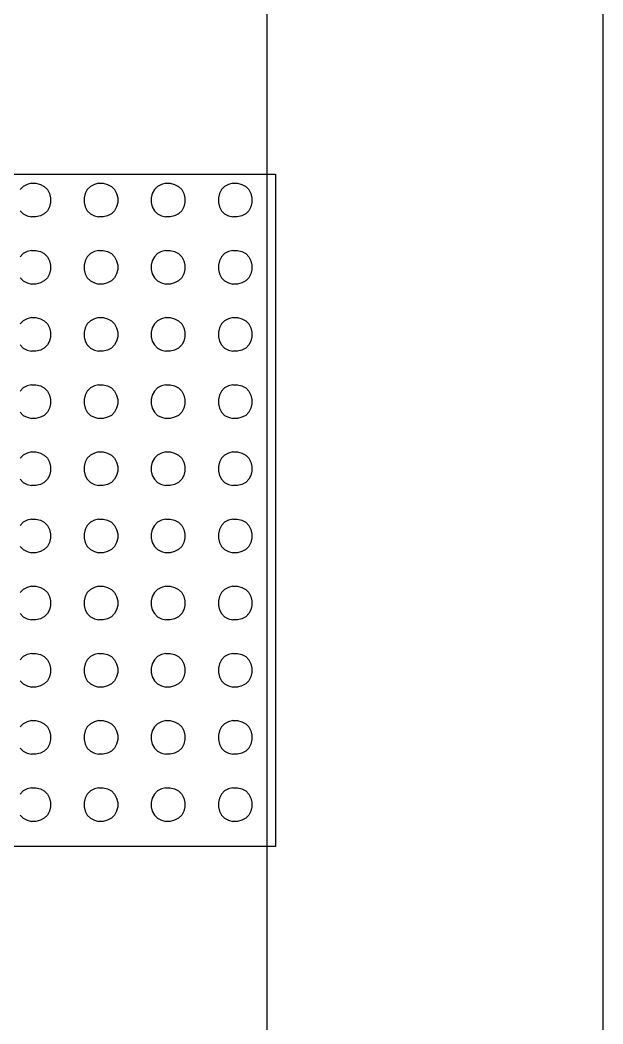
# Model space of a CAD drawing. Header units: inches. Extents: x -1316 to 22433, y -200 to 8737.
# Drawn here: x 252.145 to 254.747, y 852.341 to 856.821 of the extents above; entities that cross this region are included whole.
import ezdxf

# ---------------------------------------------------------------- set-up
doc = ezdxf.new("R2010")
doc.units = ezdxf.units.IN
doc.header["$LTSCALE"] = 10
doc.header["$MEASUREMENT"] = 0
doc.layers.get('0').update_dxf_attribs({"linetype": 'CONTINUOUS'})
for name, color, linetype in [('HATCH', 5, 'CONTINUOUS'), ('S-HDWR', 104, 'CONTINUOUS'), ('S-ROOF', 2, 'CONTINUOUS'), ('S-WALL', 6, 'CONTINUOUS'), ('WALL', 7, 'CONTINUOUS')]:
    doc.layers.add(name, color=color, linetype=linetype)

# ---------------------------------------------------------------- blocks, each defined once
blk = doc.blocks.new('*X345')
at = {"color": 0}
for p, q in [((315.6752, 25.4092), (315.6893, 25.4233)), ((315.6893, 25.4233), (315.7071, 25.4322)), ((315.7071, 25.4322), (315.7264, 25.437)), ((315.7463, 25.437), (315.7264, 25.437)), ((315.7657, 25.4322), (315.7463, 25.437)), ((315.7835, 25.4233), (315.7657, 25.4322)), ((315.7976, 25.4092), (315.7835, 25.4233)), ((315.8065, 25.3914), (315.7976, 25.4092)), ((315.966, 25.3914), (315.9749, 25.4092)), ((315.9749, 25.4092), (315.989, 25.4233)), ((315.989, 25.4233), (316.0068, 25.4322)), ((316.0068, 25.4322), (316.0261, 25.437)), ((316.0461, 25.437), (316.0261, 25.437)), ((316.0654, 25.4322), (316.0461, 25.437)), ((316.0832, 25.4233), (316.0654, 25.4322)), ((316.0973, 25.4092), (316.0832, 25.4233)), ((316.1062, 25.3914), (316.0973, 25.4092)), ((316.2657, 25.3914), (316.2747, 25.4092)), ((316.2747, 25.4092), (316.2887, 25.4233)), ((316.2887, 25.4233), (316.3066, 25.4322)), ((316.3066, 25.4322), (316.3259, 25.437)), ((316.3458, 25.437), (316.3259, 25.437)), ((316.3651, 25.4322), (316.3458, 25.437)), ((316.383, 25.4233), (316.3651, 25.4322)), ((316.397, 25.4092), (316.383, 25.4233)), ((316.4059, 25.3914), (316.397, 25.4092)), ((316.5655, 25.3914), (316.5744, 25.4092)), ((316.5744, 25.4092), (316.5885, 25.4233)), ((316.5885, 25.4233), (316.6063, 25.4322)), ((316.6063, 25.4322), (316.6256, 25.437)), ((316.6455, 25.437), (316.6256, 25.437)), ((316.6649, 25.4322), (316.6455, 25.437)), ((316.6827, 25.4233), (316.6649, 25.4322)), ((316.6968, 25.4092), (316.6827, 25.4233)), ((316.7057, 25.3914), (316.6968, 25.4092)), ((315.8113, 25.3721), (315.8065, 25.3914)), ((315.8113, 25.3521), (315.8113, 25.3721)), ((315.9612, 25.3721), (315.966, 25.3914)), ((315.9612, 25.3521), (315.9612, 25.3721)), ((316.111, 25.3721), (316.1062, 25.3914)), ((316.111, 25.3521), (316.111, 25.3721)), ((316.2609, 25.3721), (316.2657, 25.3914)), ((316.2609, 25.3521), (316.2609, 25.3721)), ((316.4108, 25.3721), (316.4059, 25.3914)), ((316.4108, 25.3521), (316.4108, 25.3721)), ((316.5606, 25.3721), (316.5655, 25.3914)), ((316.5606, 25.3521), (316.5606, 25.3721)), ((316.7105, 25.3721), (316.7057, 25.3914)), ((316.7105, 25.3521), (316.7105, 25.3721)), ((315.6893, 25.3009), (315.6752, 25.315)), ((315.7835, 25.3009), (315.7976, 25.315)), ((315.7976, 25.315), (315.8065, 25.3328)), ((315.8065, 25.3328), (315.8113, 25.3521)), ((315.966, 25.3328), (315.9612, 25.3521)), ((315.9749, 25.315), (315.966, 25.3328)), ((315.989, 25.3009), (315.9749, 25.315)), ((316.0832, 25.3009), (316.0973, 25.315)), ((316.0973, 25.315), (316.1062, 25.3328)), ((316.1062, 25.3328), (316.111, 25.3521)), ((316.2657, 25.3328), (316.2609, 25.3521)), ((316.2747, 25.315), (316.2657, 25.3328)), ((316.2887, 25.3009), (316.2747, 25.315)), ((316.383, 25.3009), (316.397, 25.315)), ((316.397, 25.315), (316.4059, 25.3328)), ((316.4059, 25.3328), (316.4108, 25.3521)), ((316.5655, 25.3328), (316.5606, 25.3521)), ((316.5744, 25.315), (316.5655, 25.3328)), ((316.5885, 25.3009), (316.5744, 25.315)), ((316.6827, 25.3009), (316.6968, 25.315)), ((316.6968, 25.315), (316.7057, 25.3328)), ((316.7057, 25.3328), (316.7105, 25.3521)), ((315.7071, 25.292), (315.6893, 25.3009)), ((315.7264, 25.2872), (315.7071, 25.292)), ((315.7264, 25.2872), (315.7463, 25.2872)), ((315.7463, 25.2872), (315.7657, 25.292)), ((315.7657, 25.292), (315.7835, 25.3009)), ((316.0068, 25.292), (315.989, 25.3009)), ((316.0261, 25.2872), (316.0068, 25.292)), ((316.0261, 25.2872), (316.0461, 25.2872)), ((316.0461, 25.2872), (316.0654, 25.292)), ((316.0654, 25.292), (316.0832, 25.3009)), ((316.3066, 25.292), (316.2887, 25.3009)), ((316.3259, 25.2872), (316.3066, 25.292)), ((316.3259, 25.2872), (316.3458, 25.2872)), ((316.3458, 25.2872), (316.3651, 25.292)), ((316.3651, 25.292), (316.383, 25.3009)), ((316.6063, 25.292), (316.5885, 25.3009)), ((316.6256, 25.2872), (316.6063, 25.292)), ((316.6256, 25.2872), (316.6455, 25.2872)), ((316.6455, 25.2872), (316.6649, 25.292)), ((316.6649, 25.292), (316.6827, 25.3009)), ((315.6893, 25.1236), (315.7071, 25.1325)), ((315.7071, 25.1325), (315.7264, 25.1373)), ((315.7463, 25.1373), (315.7264, 25.1373)), ((315.7657, 25.1325), (315.7463, 25.1373)), ((315.7835, 25.1236), (315.7657, 25.1325)), ((315.989, 25.1236), (316.0068, 25.1325)), ((316.0068, 25.1325), (316.0261, 25.1373)), ((316.0461, 25.1373), (316.0261, 25.1373)), ((316.0654, 25.1325), (316.0461, 25.1373)), ((316.0832, 25.1236), (316.0654, 25.1325)), ((316.2887, 25.1236), (316.3066, 25.1325)), ((316.3066, 25.1325), (316.3259, 25.1373)), ((316.3458, 25.1373), (316.3259, 25.1373)), ((316.3651, 25.1325), (316.3458, 25.1373)), ((316.383, 25.1236), (316.3651, 25.1325)), ((316.5885, 25.1236), (316.6063, 25.1325)), ((316.6063, 25.1325), (316.6256, 25.1373)), ((316.6455, 25.1373), (316.6256, 25.1373)), ((316.6649, 25.1325), (316.6455, 25.1373)), ((316.6827, 25.1236), (316.6649, 25.1325)), ((315.6752, 25.1095), (315.6893, 25.1236)), ((315.7976, 25.1095), (315.7835, 25.1236)), ((315.8065, 25.0917), (315.7976, 25.1095)), ((315.8113, 25.0723), (315.8065, 25.0917)), ((315.9612, 25.0723), (315.966, 25.0917)), ((315.966, 25.0917), (315.9749, 25.1095)), ((315.9749, 25.1095), (315.989, 25.1236)), ((316.0973, 25.1095), (316.0832, 25.1236)), ((316.1062, 25.0917), (316.0973, 25.1095)), ((316.111, 25.0723), (316.1062, 25.0917)), ((316.2609, 25.0723), (316.2657, 25.0917)), ((316.2657, 25.0917), (316.2747, 25.1095)), ((316.2747, 25.1095), (316.2887, 25.1236)), ((316.397, 25.1095), (316.383, 25.1236)), ((316.4059, 25.0917), (316.397, 25.1095)), ((316.4108, 25.0723), (316.4059, 25.0917)), ((316.5606, 25.0723), (316.5655, 25.0917)), ((316.5655, 25.0917), (316.5744, 25.1095)), ((316.5744, 25.1095), (316.5885, 25.1236)), ((316.6968, 25.1095), (316.6827, 25.1236)), ((316.7057, 25.0917), (316.6968, 25.1095)), ((316.7105, 25.0723), (316.7057, 25.0917)), ((315.8065, 25.0331), (315.8113, 25.0524)), ((315.8113, 25.0524), (315.8113, 25.0723)), ((315.9612, 25.0524), (315.9612, 25.0723)), ((315.966, 25.0331), (315.9612, 25.0524)), ((316.1062, 25.0331), (316.111, 25.0524)), ((316.111, 25.0524), (316.111, 25.0723)), ((316.2609, 25.0524), (316.2609, 25.0723)), ((316.2657, 25.0331), (316.2609, 25.0524)), ((316.4059, 25.0331), (316.4108, 25.0524)), ((316.4108, 25.0524), (316.4108, 25.0723)), ((316.5606, 25.0524), (316.5606, 25.0723)), ((316.5655, 25.0331), (316.5606, 25.0524)), ((316.7057, 25.0331), (316.7105, 25.0524)), ((316.7105, 25.0524), (316.7105, 25.0723)), ((315.6893, 25.0012), (315.6752, 25.0153)), ((315.7071, 24.9923), (315.6893, 25.0012)), ((315.7657, 24.9923), (315.7835, 25.0012)), ((315.7835, 25.0012), (315.7976, 25.0153)), ((315.7976, 25.0153), (315.8065, 25.0331)), ((315.9749, 25.0153), (315.966, 25.0331)), ((315.989, 25.0012), (315.9749, 25.0153)), ((316.0068, 24.9923), (315.989, 25.0012)), ((316.0654, 24.9923), (316.0832, 25.0012)), ((316.0832, 25.0012), (316.0973, 25.0153)), ((316.0973, 25.0153), (316.1062, 25.0331)), ((316.2747, 25.0153), (316.2657, 25.0331)), ((316.2887, 25.0012), (316.2747, 25.0153)), ((316.3066, 24.9923), (316.2887, 25.0012)), ((316.3651, 24.9923), (316.383, 25.0012)), ((316.383, 25.0012), (316.397, 25.0153)), ((316.397, 25.0153), (316.4059, 25.0331)), ((316.5744, 25.0153), (316.5655, 25.0331)), ((316.5885, 25.0012), (316.5744, 25.0153)), ((316.6063, 24.9923), (316.5885, 25.0012)), ((316.6649, 24.9923), (316.6827, 25.0012)), ((316.6827, 25.0012), (316.6968, 25.0153)), ((316.6968, 25.0153), (316.7057, 25.0331)), ((315.7264, 24.9874), (315.7071, 24.9923)), ((315.7264, 24.9874), (315.7463, 24.9874)), ((315.7463, 24.9874), (315.7657, 24.9923)), ((316.0261, 24.9874), (316.0068, 24.9923)), ((316.0261, 24.9874), (316.0461, 24.9874)), ((316.0461, 24.9874), (316.0654, 24.9923)), ((316.3259, 24.9874), (316.3066, 24.9923)), ((316.3259, 24.9874), (316.3458, 24.9874)), ((316.3458, 24.9874), (316.3651, 24.9923)), ((316.6256, 24.9874), (316.6063, 24.9923)), ((316.6256, 24.9874), (316.6455, 24.9874)), ((316.6455, 24.9874), (316.6649, 24.9923)), ((315.6752, 24.8097), (315.6893, 24.8238)), ((315.6893, 24.8238), (315.7071, 24.8327)), ((315.7071, 24.8327), (315.7264, 24.8376)), ((315.7463, 24.8376), (315.7264, 24.8376)), ((315.7657, 24.8327), (315.7463, 24.8376)), ((315.7835, 24.8238), (315.7657, 24.8327)), ((315.7976, 24.8097), (315.7835, 24.8238)), ((315.9749, 24.8097), (315.989, 24.8238)), ((315.989, 24.8238), (316.0068, 24.8327)), ((316.0068, 24.8327), (316.0261, 24.8376)), ((316.0461, 24.8376), (316.0261, 24.8376)), ((316.0654, 24.8327), (316.0461, 24.8376)), ((316.0832, 24.8238), (316.0654, 24.8327)), ((316.0973, 24.8097), (316.0832, 24.8238)), ((316.2747, 24.8097), (316.2887, 24.8238)), ((316.2887, 24.8238), (316.3066, 24.8327)), ((316.3066, 24.8327), (316.3259, 24.8376)), ((316.3458, 24.8376), (316.3259, 24.8376)), ((316.3651, 24.8327), (316.3458, 24.8376)), ((316.383, 24.8238), (316.3651, 24.8327)), ((316.397, 24.8097), (316.383, 24.8238)), ((316.5744, 24.8097), (316.5885, 24.8238)), ((316.5885, 24.8238), (316.6063, 24.8327)), ((316.6063, 24.8327), (316.6256, 24.8376)), ((316.6455, 24.8376), (316.6256, 24.8376)), ((316.6649, 24.8327), (316.6455, 24.8376)), ((316.6827, 24.8238), (316.6649, 24.8327)), ((316.6968, 24.8097), (316.6827, 24.8238)), ((315.8065, 24.7919), (315.7976, 24.8097)), ((315.8113, 24.7726), (315.8065, 24.7919)), ((315.9612, 24.7726), (315.966, 24.7919)), ((315.966, 24.7919), (315.9749, 24.8097)), ((316.1062, 24.7919), (316.0973, 24.8097)), ((316.111, 24.7726), (316.1062, 24.7919)), ((316.2609, 24.7726), (316.2657, 24.7919)), ((316.2657, 24.7919), (316.2747, 24.8097)), ((316.4059, 24.7919), (316.397, 24.8097)), ((316.4108, 24.7726), (316.4059, 24.7919)), ((316.5606, 24.7726), (316.5655, 24.7919)), ((316.5655, 24.7919), (316.5744, 24.8097)), ((316.7057, 24.7919), (316.6968, 24.8097)), ((316.7105, 24.7726), (316.7057, 24.7919)), ((315.7976, 24.7155), (315.8065, 24.7333)), ((315.8065, 24.7333), (315.8113, 24.7527)), ((315.8113, 24.7527), (315.8113, 24.7726)), ((315.9612, 24.7527), (315.9612, 24.7726)), ((315.966, 24.7333), (315.9612, 24.7527)), ((315.9749, 24.7155), (315.966, 24.7333)), ((316.0973, 24.7155), (316.1062, 24.7333)), ((316.1062, 24.7333), (316.111, 24.7527)), ((316.111, 24.7527), (316.111, 24.7726)), ((316.2609, 24.7527), (316.2609, 24.7726)), ((316.2657, 24.7333), (316.2609, 24.7527)), ((316.2747, 24.7155), (316.2657, 24.7333)), ((316.397, 24.7155), (316.4059, 24.7333)), ((316.4059, 24.7333), (316.4108, 24.7527)), ((316.4108, 24.7527), (316.4108, 24.7726)), ((316.5606, 24.7527), (316.5606, 24.7726)), ((316.5655, 24.7333), (316.5606, 24.7527)), ((316.5744, 24.7155), (316.5655, 24.7333)), ((316.6968, 24.7155), (316.7057, 24.7333)), ((316.7057, 24.7333), (316.7105, 24.7527)), ((316.7105, 24.7527), (316.7105, 24.7726)), ((315.6893, 24.7014), (315.6752, 24.7155)), ((315.7071, 24.6925), (315.6893, 24.7014)), ((315.7264, 24.6877), (315.7071, 24.6925)), ((315.7264, 24.6877), (315.7463, 24.6877)), ((315.7463, 24.6877), (315.7657, 24.6925)), ((315.7657, 24.6925), (315.7835, 24.7014)), ((315.7835, 24.7014), (315.7976, 24.7155)), ((315.989, 24.7014), (315.9749, 24.7155)), ((316.0068, 24.6925), (315.989, 24.7014)), ((316.0261, 24.6877), (316.0068, 24.6925)), ((316.0261, 24.6877), (316.0461, 24.6877)), ((316.0461, 24.6877), (316.0654, 24.6925)), ((316.0654, 24.6925), (316.0832, 24.7014)), ((316.0832, 24.7014), (316.0973, 24.7155)), ((316.2887, 24.7014), (316.2747, 24.7155)), ((316.3066, 24.6925), (316.2887, 24.7014)), ((316.3259, 24.6877), (316.3066, 24.6925)), ((316.3259, 24.6877), (316.3458, 24.6877)), ((316.3458, 24.6877), (316.3651, 24.6925)), ((316.3651, 24.6925), (316.383, 24.7014)), ((316.383, 24.7014), (316.397, 24.7155)), ((316.5885, 24.7014), (316.5744, 24.7155)), ((316.6063, 24.6925), (316.5885, 24.7014)), ((316.6256, 24.6877), (316.6063, 24.6925)), ((316.6256, 24.6877), (316.6455, 24.6877)), ((316.6455, 24.6877), (316.6649, 24.6925)), ((316.6649, 24.6925), (316.6827, 24.7014)), ((316.6827, 24.7014), (316.6968, 24.7155)), ((315.6752, 24.51), (315.6893, 24.5241)), ((315.6893, 24.5241), (315.7071, 24.533)), ((315.7071, 24.533), (315.7264, 24.5378)), ((315.7463, 24.5378), (315.7264, 24.5378)), ((315.7657, 24.533), (315.7463, 24.5378)), ((315.7835, 24.5241), (315.7657, 24.533)), ((315.7976, 24.51), (315.7835, 24.5241)), ((315.8065, 24.4922), (315.7976, 24.51)), ((315.966, 24.4922), (315.9749, 24.51)), ((315.9749, 24.51), (315.989, 24.5241)), ((315.989, 24.5241), (316.0068, 24.533)), ((316.0068, 24.533), (316.0261, 24.5378)), ((316.0461, 24.5378), (316.0261, 24.5378)), ((316.0654, 24.533), (316.0461, 24.5378)), ((316.0832, 24.5241), (316.0654, 24.533)), ((316.0973, 24.51), (316.0832, 24.5241)), ((316.1062, 24.4922), (316.0973, 24.51)), ((316.2657, 24.4922), (316.2747, 24.51)), ((316.2747, 24.51), (316.2887, 24.5241)), ((316.2887, 24.5241), (316.3066, 24.533)), ((316.3066, 24.533), (316.3259, 24.5378)), ((316.3458, 24.5378), (316.3259, 24.5378)), ((316.3651, 24.533), (316.3458, 24.5378)), ((316.383, 24.5241), (316.3651, 24.533)), ((316.397, 24.51), (316.383, 24.5241)), ((316.4059, 24.4922), (316.397, 24.51)), ((316.5655, 24.4922), (316.5744, 24.51)), ((316.5744, 24.51), (316.5885, 24.5241)), ((316.5885, 24.5241), (316.6063, 24.533)), ((316.6063, 24.533), (316.6256, 24.5378)), ((316.6455, 24.5378), (316.6256, 24.5378)), ((316.6649, 24.533), (316.6455, 24.5378)), ((316.6827, 24.5241), (316.6649, 24.533)), ((316.6968, 24.51), (316.6827, 24.5241)), ((316.7057, 24.4922), (316.6968, 24.51)), ((315.8113, 24.4729), (315.8065, 24.4922)), ((315.8113, 24.4529), (315.8113, 24.4729)), ((315.9612, 24.4729), (315.966, 24.4922)), ((315.9612, 24.4529), (315.9612, 24.4729)), ((316.111, 24.4729), (316.1062, 24.4922)), ((316.111, 24.4529), (316.111, 24.4729)), ((316.2609, 24.4729), (316.2657, 24.4922)), ((316.2609, 24.4529), (316.2609, 24.4729)), ((316.4108, 24.4729), (316.4059, 24.4922)), ((316.4108, 24.4529), (316.4108, 24.4729)), ((316.5606, 24.4729), (316.5655, 24.4922)), ((316.5606, 24.4529), (316.5606, 24.4729)), ((316.7105, 24.4729), (316.7057, 24.4922)), ((316.7105, 24.4529), (316.7105, 24.4729)), ((315.6893, 24.4017), (315.6752, 24.4158)), ((315.7835, 24.4017), (315.7976, 24.4158)), ((315.7976, 24.4158), (315.8065, 24.4336)), ((315.8065, 24.4336), (315.8113, 24.4529)), ((315.966, 24.4336), (315.9612, 24.4529)), ((315.9749, 24.4158), (315.966, 24.4336)), ((315.989, 24.4017), (315.9749, 24.4158)), ((316.0832, 24.4017), (316.0973, 24.4158)), ((316.0973, 24.4158), (316.1062, 24.4336)), ((316.1062, 24.4336), (316.111, 24.4529)), ((316.2657, 24.4336), (316.2609, 24.4529)), ((316.2747, 24.4158), (316.2657, 24.4336)), ((316.2887, 24.4017), (316.2747, 24.4158)), ((316.383, 24.4017), (316.397, 24.4158)), ((316.397, 24.4158), (316.4059, 24.4336)), ((316.4059, 24.4336), (316.4108, 24.4529)), ((316.5655, 24.4336), (316.5606, 24.4529)), ((316.5744, 24.4158), (316.5655, 24.4336)), ((316.5885, 24.4017), (316.5744, 24.4158)), ((316.6827, 24.4017), (316.6968, 24.4158)), ((316.6968, 24.4158), (316.7057, 24.4336)), ((316.7057, 24.4336), (316.7105, 24.4529)), ((315.7071, 24.3928), (315.6893, 24.4017)), ((315.7264, 24.388), (315.7071, 24.3928)), ((315.7264, 24.388), (315.7463, 24.388)), ((315.7463, 24.388), (315.7657, 24.3928)), ((315.7657, 24.3928), (315.7835, 24.4017)), ((316.0068, 24.3928), (315.989, 24.4017)), ((316.0261, 24.388), (316.0068, 24.3928)), ((316.0261, 24.388), (316.0461, 24.388)), ((316.0461, 24.388), (316.0654, 24.3928)), ((316.0654, 24.3928), (316.0832, 24.4017)), ((316.3066, 24.3928), (316.2887, 24.4017)), ((316.3259, 24.388), (316.3066, 24.3928)), ((316.3259, 24.388), (316.3458, 24.388)), ((316.3458, 24.388), (316.3651, 24.3928)), ((316.3651, 24.3928), (316.383, 24.4017)), ((316.6063, 24.3928), (316.5885, 24.4017)), ((316.6256, 24.388), (316.6063, 24.3928)), ((316.6256, 24.388), (316.6455, 24.388)), ((316.6455, 24.388), (316.6649, 24.3928)), ((316.6649, 24.3928), (316.6827, 24.4017)), ((315.7071, 24.2333), (315.7264, 24.2381)), ((315.7463, 24.2381), (315.7264, 24.2381)), ((315.7657, 24.2333), (315.7463, 24.2381)), ((316.0068, 24.2333), (316.0261, 24.2381)), ((316.0461, 24.2381), (316.0261, 24.2381)), ((316.0654, 24.2333), (316.0461, 24.2381)), ((316.3066, 24.2333), (316.3259, 24.2381)), ((316.3458, 24.2381), (316.3259, 24.2381)), ((316.3651, 24.2333), (316.3458, 24.2381)), ((316.6063, 24.2333), (316.6256, 24.2381)), ((316.6455, 24.2381), (316.6256, 24.2381)), ((316.6649, 24.2333), (316.6455, 24.2381)), ((315.6752, 24.2103), (315.6893, 24.2243)), ((315.6893, 24.2243), (315.7071, 24.2333)), ((315.7835, 24.2243), (315.7657, 24.2333)), ((315.7976, 24.2103), (315.7835, 24.2243)), ((315.8065, 24.1924), (315.7976, 24.2103)), ((315.8113, 24.1731), (315.8065, 24.1924)), ((315.9612, 24.1731), (315.966, 24.1924)), ((315.966, 24.1924), (315.9749, 24.2103)), ((315.9749, 24.2103), (315.989, 24.2243)), ((315.989, 24.2243), (316.0068, 24.2333)), ((316.0832, 24.2243), (316.0654, 24.2333)), ((316.0973, 24.2103), (316.0832, 24.2243)), ((316.1062, 24.1924), (316.0973, 24.2103)), ((316.111, 24.1731), (316.1062, 24.1924)), ((316.2609, 24.1731), (316.2657, 24.1924)), ((316.2657, 24.1924), (316.2747, 24.2103)), ((316.2747, 24.2103), (316.2887, 24.2243)), ((316.2887, 24.2243), (316.3066, 24.2333)), ((316.383, 24.2243), (316.3651, 24.2333)), ((316.397, 24.2103), (316.383, 24.2243)), ((316.4059, 24.1924), (316.397, 24.2103)), ((316.4108, 24.1731), (316.4059, 24.1924)), ((316.5606, 24.1731), (316.5655, 24.1924)), ((316.5655, 24.1924), (316.5744, 24.2103)), ((316.5744, 24.2103), (316.5885, 24.2243)), ((316.5885, 24.2243), (316.6063, 24.2333)), ((316.6827, 24.2243), (316.6649, 24.2333)), ((316.6968, 24.2103), (316.6827, 24.2243)), ((316.7057, 24.1924), (316.6968, 24.2103)), ((316.7105, 24.1731), (316.7057, 24.1924)), ((315.8065, 24.1339), (315.8113, 24.1532)), ((315.8113, 24.1532), (315.8113, 24.1731)), ((315.9612, 24.1532), (315.9612, 24.1731)), ((315.966, 24.1339), (315.9612, 24.1532)), ((316.1062, 24.1339), (316.111, 24.1532)), ((316.111, 24.1532), (316.111, 24.1731)), ((316.2609, 24.1532), (316.2609, 24.1731)), ((316.2657, 24.1339), (316.2609, 24.1532)), ((316.4059, 24.1339), (316.4108, 24.1532)), ((316.4108, 24.1532), (316.4108, 24.1731)), ((316.5606, 24.1532), (316.5606, 24.1731)), ((316.5655, 24.1339), (316.5606, 24.1532)), ((316.7057, 24.1339), (316.7105, 24.1532)), ((316.7105, 24.1532), (316.7105, 24.1731)), ((315.6893, 24.102), (315.6752, 24.116)), ((315.7071, 24.0931), (315.6893, 24.102)), ((315.7657, 24.0931), (315.7835, 24.102)), ((315.7835, 24.102), (315.7976, 24.116)), ((315.7976, 24.116), (315.8065, 24.1339)), ((315.9749, 24.116), (315.966, 24.1339)), ((315.989, 24.102), (315.9749, 24.116)), ((316.0068, 24.0931), (315.989, 24.102)), ((316.0654, 24.0931), (316.0832, 24.102)), ((316.0832, 24.102), (316.0973, 24.116)), ((316.0973, 24.116), (316.1062, 24.1339)), ((316.2747, 24.116), (316.2657, 24.1339)), ((316.2887, 24.102), (316.2747, 24.116)), ((316.3066, 24.0931), (316.2887, 24.102)), ((316.3651, 24.0931), (316.383, 24.102)), ((316.383, 24.102), (316.397, 24.116)), ((316.397, 24.116), (316.4059, 24.1339)), ((316.5744, 24.116), (316.5655, 24.1339)), ((316.5885, 24.102), (316.5744, 24.116)), ((316.6063, 24.0931), (316.5885, 24.102)), ((316.6649, 24.0931), (316.6827, 24.102)), ((316.6827, 24.102), (316.6968, 24.116)), ((316.6968, 24.116), (316.7057, 24.1339)), ((315.7264, 24.0882), (315.7071, 24.093)), ((315.7264, 24.0882), (315.7463, 24.0882)), ((315.7463, 24.0882), (315.7657, 24.093)), ((316.0261, 24.0882), (316.0068, 24.093)), ((316.0261, 24.0882), (316.0461, 24.0882)), ((316.0461, 24.0882), (316.0654, 24.093)), ((316.3259, 24.0882), (316.3066, 24.093)), ((316.3259, 24.0882), (316.3458, 24.0882)), ((316.3458, 24.0882), (316.3651, 24.093)), ((316.6256, 24.0882), (316.6063, 24.093)), ((316.6256, 24.0882), (316.6455, 24.0882)), ((316.6455, 24.0882), (316.6649, 24.093)), ((315.6752, 23.9105), (315.6893, 23.9246)), ((315.6893, 23.9246), (315.7071, 23.9335)), ((315.7071, 23.9335), (315.7264, 23.9383)), ((315.7463, 23.9384), (315.7264, 23.9384)), ((315.7657, 23.9335), (315.7463, 23.9383)), ((315.7835, 23.9246), (315.7657, 23.9335)), ((315.7976, 23.9105), (315.7835, 23.9246)), ((315.9749, 23.9105), (315.989, 23.9246)), ((315.989, 23.9246), (316.0068, 23.9335)), ((316.0068, 23.9335), (316.0261, 23.9383)), ((316.0461, 23.9384), (316.0261, 23.9384)), ((316.0654, 23.9335), (316.0461, 23.9383)), ((316.0832, 23.9246), (316.0654, 23.9335)), ((316.0973, 23.9105), (316.0832, 23.9246)), ((316.2747, 23.9105), (316.2887, 23.9246)), ((316.2887, 23.9246), (316.3066, 23.9335)), ((316.3066, 23.9335), (316.3259, 23.9383)), ((316.3458, 23.9384), (316.3259, 23.9384)), ((316.3651, 23.9335), (316.3458, 23.9383)), ((316.383, 23.9246), (316.3651, 23.9335)), ((316.397, 23.9105), (316.383, 23.9246)), ((316.5744, 23.9105), (316.5885, 23.9246)), ((316.5885, 23.9246), (316.6063, 23.9335)), ((316.6063, 23.9335), (316.6256, 23.9383)), ((316.6455, 23.9384), (316.6256, 23.9384)), ((316.6649, 23.9335), (316.6455, 23.9383)), ((316.6827, 23.9246), (316.6649, 23.9335)), ((316.6968, 23.9105), (316.6827, 23.9246)), ((315.8065, 23.8927), (315.7976, 23.9105)), ((315.8113, 23.8734), (315.8065, 23.8927)), ((315.9612, 23.8734), (315.966, 23.8927)), ((315.966, 23.8927), (315.9749, 23.9105)), ((316.1062, 23.8927), (316.0973, 23.9105)), ((316.111, 23.8734), (316.1062, 23.8927)), ((316.2609, 23.8734), (316.2657, 23.8927)), ((316.2657, 23.8927), (316.2747, 23.9105)), ((316.4059, 23.8927), (316.397, 23.9105)), ((316.4108, 23.8734), (316.4059, 23.8927)), ((316.5606, 23.8734), (316.5655, 23.8927)), ((316.5655, 23.8927), (316.5744, 23.9105)), ((316.7057, 23.8927), (316.6968, 23.9105)), ((316.7105, 23.8734), (316.7057, 23.8927)), ((315.7976, 23.8163), (315.8065, 23.8341)), ((315.8065, 23.8341), (315.8113, 23.8535)), ((315.8113, 23.8535), (315.8113, 23.8734)), ((315.9612, 23.8535), (315.9612, 23.8734)), ((315.966, 23.8341), (315.9612, 23.8535)), ((315.9749, 23.8163), (315.966, 23.8341)), ((316.0973, 23.8163), (316.1062, 23.8341)), ((316.1062, 23.8341), (316.111, 23.8535)), ((316.111, 23.8535), (316.111, 23.8734)), ((316.2609, 23.8535), (316.2609, 23.8734)), ((316.2657, 23.8341), (316.2609, 23.8535)), ((316.2747, 23.8163), (316.2657, 23.8341)), ((316.397, 23.8163), (316.4059, 23.8341)), ((316.4059, 23.8341), (316.4108, 23.8535)), ((316.4108, 23.8535), (316.4108, 23.8734)), ((316.5606, 23.8535), (316.5606, 23.8734)), ((316.5655, 23.8341), (316.5606, 23.8535)), ((316.5744, 23.8163), (316.5655, 23.8341)), ((316.6968, 23.8163), (316.7057, 23.8341)), ((316.7057, 23.8341), (316.7105, 23.8535)), ((316.7105, 23.8535), (316.7105, 23.8734)), ((315.6893, 23.8022), (315.6752, 23.8163)), ((315.7071, 23.7933), (315.6893, 23.8022)), ((315.7264, 23.7885), (315.7071, 23.7933)), ((315.7264, 23.7885), (315.7463, 23.7885)), ((315.7463, 23.7885), (315.7657, 23.7933)), ((315.7657, 23.7933), (315.7835, 23.8022)), ((315.7835, 23.8022), (315.7976, 23.8163)), ((315.989, 23.8022), (315.9749, 23.8163)), ((316.0068, 23.7933), (315.989, 23.8022)), ((316.0261, 23.7885), (316.0068, 23.7933)), ((316.0261, 23.7885), (316.0461, 23.7885)), ((316.0461, 23.7885), (316.0654, 23.7933)), ((316.0654, 23.7933), (316.0832, 23.8022)), ((316.0832, 23.8022), (316.0973, 23.8163)), ((316.2887, 23.8022), (316.2747, 23.8163)), ((316.3066, 23.7933), (316.2887, 23.8022)), ((316.3259, 23.7885), (316.3066, 23.7933)), ((316.3259, 23.7885), (316.3458, 23.7885)), ((316.3458, 23.7885), (316.3651, 23.7933)), ((316.3651, 23.7933), (316.383, 23.8022)), ((316.383, 23.8022), (316.397, 23.8163)), ((316.5885, 23.8022), (316.5744, 23.8163)), ((316.6063, 23.7933), (316.5885, 23.8022)), ((316.6256, 23.7885), (316.6063, 23.7933)), ((316.6256, 23.7885), (316.6455, 23.7885)), ((316.6455, 23.7885), (316.6649, 23.7933)), ((316.6649, 23.7933), (316.6827, 23.8022)), ((316.6827, 23.8022), (316.6968, 23.8163)), ((315.6752, 23.6108), (315.6893, 23.6249)), ((315.6893, 23.6249), (315.7071, 23.6338)), ((315.7071, 23.6338), (315.7264, 23.6386)), ((315.7463, 23.6386), (315.7264, 23.6386)), ((315.7657, 23.6338), (315.7463, 23.6386)), ((315.7835, 23.6249), (315.7657, 23.6338)), ((315.7976, 23.6108), (315.7835, 23.6249)), ((315.8065, 23.593), (315.7976, 23.6108)), ((315.966, 23.593), (315.9749, 23.6108)), ((315.9749, 23.6108), (315.989, 23.6249)), ((315.989, 23.6249), (316.0068, 23.6338)), ((316.0068, 23.6338), (316.0261, 23.6386)), ((316.0461, 23.6386), (316.0261, 23.6386)), ((316.0654, 23.6338), (316.0461, 23.6386)), ((316.0832, 23.6249), (316.0654, 23.6338)), ((316.0973, 23.6108), (316.0832, 23.6249)), ((316.1062, 23.593), (316.0973, 23.6108)), ((316.2657, 23.593), (316.2747, 23.6108)), ((316.2747, 23.6108), (316.2887, 23.6249)), ((316.2887, 23.6249), (316.3066, 23.6338)), ((316.3066, 23.6338), (316.3259, 23.6386)), ((316.3458, 23.6386), (316.3259, 23.6386)), ((316.3651, 23.6338), (316.3458, 23.6386)), ((316.383, 23.6249), (316.3651, 23.6338)), ((316.397, 23.6108), (316.383, 23.6249)), ((316.4059, 23.593), (316.397, 23.6108)), ((316.5655, 23.593), (316.5744, 23.6108)), ((316.5744, 23.6108), (316.5885, 23.6249)), ((316.5885, 23.6249), (316.6063, 23.6338)), ((316.6063, 23.6338), (316.6256, 23.6386)), ((316.6455, 23.6386), (316.6256, 23.6386)), ((316.6649, 23.6338), (316.6455, 23.6386)), ((316.6827, 23.6249), (316.6649, 23.6338)), ((316.6968, 23.6108), (316.6827, 23.6249)), ((316.7057, 23.593), (316.6968, 23.6108)), ((315.8113, 23.5736), (315.8065, 23.593)), ((315.8113, 23.5537), (315.8113, 23.5736)), ((315.9612, 23.5736), (315.966, 23.593)), ((315.9612, 23.5537), (315.9612, 23.5736)), ((316.111, 23.5736), (316.1062, 23.593)), ((316.111, 23.5537), (316.111, 23.5736)), ((316.2609, 23.5736), (316.2657, 23.593)), ((316.2609, 23.5537), (316.2609, 23.5736)), ((316.4108, 23.5736), (316.4059, 23.593)), ((316.4108, 23.5537), (316.4108, 23.5736)), ((316.5606, 23.5736), (316.5655, 23.593)), ((316.5606, 23.5537), (316.5606, 23.5736)), ((316.7105, 23.5736), (316.7057, 23.593)), ((316.7105, 23.5537), (316.7105, 23.5736)), ((315.7976, 23.5166), (315.8065, 23.5344)), ((315.8065, 23.5344), (315.8113, 23.5537)), ((315.966, 23.5344), (315.9612, 23.5537)), ((315.9749, 23.5166), (315.966, 23.5344)), ((316.0973, 23.5166), (316.1062, 23.5344)), ((316.1062, 23.5344), (316.111, 23.5537)), ((316.2657, 23.5344), (316.2609, 23.5537)), ((316.2747, 23.5166), (316.2657, 23.5344)), ((316.397, 23.5166), (316.4059, 23.5344)), ((316.4059, 23.5344), (316.4108, 23.5537)), ((316.5655, 23.5344), (316.5606, 23.5537)), ((316.5744, 23.5166), (316.5655, 23.5344)), ((316.6968, 23.5166), (316.7057, 23.5344)), ((316.7057, 23.5344), (316.7105, 23.5537)), ((315.6893, 23.5025), (315.6752, 23.5166)), ((315.7071, 23.4936), (315.6893, 23.5025)), ((315.7264, 23.4887), (315.7071, 23.4936)), ((315.7264, 23.4887), (315.7463, 23.4887)), ((315.7463, 23.4887), (315.7657, 23.4936)), ((315.7657, 23.4936), (315.7835, 23.5025)), ((315.7835, 23.5025), (315.7976, 23.5166)), ((315.989, 23.5025), (315.9749, 23.5166)), ((316.0068, 23.4936), (315.989, 23.5025)), ((316.0261, 23.4887), (316.0068, 23.4936)), ((316.0261, 23.4887), (316.0461, 23.4887)), ((316.0461, 23.4887), (316.0654, 23.4936)), ((316.0654, 23.4936), (316.0832, 23.5025)), ((316.0832, 23.5025), (316.0973, 23.5166)), ((316.2887, 23.5025), (316.2747, 23.5166)), ((316.3066, 23.4936), (316.2887, 23.5025)), ((316.3259, 23.4887), (316.3066, 23.4936)), ((316.3259, 23.4887), (316.3458, 23.4887)), ((316.3458, 23.4887), (316.3651, 23.4936)), ((316.3651, 23.4936), (316.383, 23.5025)), ((316.383, 23.5025), (316.397, 23.5166)), ((316.5885, 23.5025), (316.5744, 23.5166)), ((316.6063, 23.4936), (316.5885, 23.5025)), ((316.6256, 23.4887), (316.6063, 23.4936)), ((316.6256, 23.4887), (316.6455, 23.4887)), ((316.6455, 23.4887), (316.6649, 23.4936)), ((316.6649, 23.4936), (316.6827, 23.5025)), ((316.6827, 23.5025), (316.6968, 23.5166)), ((315.6752, 23.311), (315.6893, 23.3251)), ((315.6893, 23.3251), (315.7071, 23.334)), ((315.7071, 23.334), (315.7264, 23.3389)), ((315.7463, 23.3389), (315.7264, 23.3389)), ((315.7657, 23.334), (315.7463, 23.3389)), ((315.7835, 23.3251), (315.7657, 23.334)), ((315.7976, 23.311), (315.7835, 23.3251)), ((315.8065, 23.2932), (315.7976, 23.311)), ((315.966, 23.2932), (315.9749, 23.311)), ((315.9749, 23.311), (315.989, 23.3251)), ((315.989, 23.3251), (316.0068, 23.334)), ((316.0068, 23.334), (316.0261, 23.3389)), ((316.0461, 23.3389), (316.0261, 23.3389)), ((316.0654, 23.334), (316.0461, 23.3389)), ((316.0832, 23.3251), (316.0654, 23.334)), ((316.0973, 23.311), (316.0832, 23.3251)), ((316.1062, 23.2932), (316.0973, 23.311)), ((316.2657, 23.2932), (316.2747, 23.311)), ((316.2747, 23.311), (316.2887, 23.3251)), ((316.2887, 23.3251), (316.3066, 23.334)), ((316.3066, 23.334), (316.3259, 23.3389)), ((316.3458, 23.3389), (316.3259, 23.3389)), ((316.3651, 23.334), (316.3458, 23.3389)), ((316.383, 23.3251), (316.3651, 23.334)), ((316.397, 23.311), (316.383, 23.3251)), ((316.4059, 23.2932), (316.397, 23.311)), ((316.5655, 23.2932), (316.5744, 23.311)), ((316.5744, 23.311), (316.5885, 23.3251)), ((316.5885, 23.3251), (316.6063, 23.334)), ((316.6063, 23.334), (316.6256, 23.3389)), ((316.6455, 23.3389), (316.6256, 23.3389)), ((316.6649, 23.334), (316.6455, 23.3389)), ((316.6827, 23.3251), (316.6649, 23.334)), ((316.6968, 23.311), (316.6827, 23.3251)), ((316.7057, 23.2932), (316.6968, 23.311)), ((315.8113, 23.2739), (315.8065, 23.2932)), ((315.8065, 23.2346), (315.8113, 23.254)), ((315.8113, 23.254), (315.8113, 23.2739)), ((315.9612, 23.2739), (315.966, 23.2932)), ((315.9612, 23.254), (315.9612, 23.2739)), ((315.966, 23.2346), (315.9612, 23.254)), ((316.111, 23.2739), (316.1062, 23.2932)), ((316.1062, 23.2346), (316.111, 23.254)), ((316.111, 23.254), (316.111, 23.2739)), ((316.2609, 23.2739), (316.2657, 23.2932)), ((316.2609, 23.254), (316.2609, 23.2739)), ((316.2657, 23.2346), (316.2609, 23.254)), ((316.4108, 23.2739), (316.4059, 23.2932)), ((316.4059, 23.2346), (316.4108, 23.254)), ((316.4108, 23.254), (316.4108, 23.2739)), ((316.5606, 23.2739), (316.5655, 23.2932)), ((316.5606, 23.254), (316.5606, 23.2739)), ((316.5655, 23.2346), (316.5606, 23.254)), ((316.7105, 23.2739), (316.7057, 23.2932)), ((316.7057, 23.2346), (316.7105, 23.254)), ((316.7105, 23.254), (316.7105, 23.2739)), ((315.6893, 23.2027), (315.6752, 23.2168)), ((315.7835, 23.2027), (315.7976, 23.2168)), ((315.7976, 23.2168), (315.8065, 23.2346)), ((315.9749, 23.2168), (315.966, 23.2346)), ((315.989, 23.2027), (315.9749, 23.2168)), ((316.0832, 23.2027), (316.0973, 23.2168)), ((316.0973, 23.2168), (316.1062, 23.2346)), ((316.2747, 23.2168), (316.2657, 23.2346)), ((316.2887, 23.2027), (316.2747, 23.2168)), ((316.383, 23.2027), (316.397, 23.2168)), ((316.397, 23.2168), (316.4059, 23.2346)), ((316.5744, 23.2168), (316.5655, 23.2346)), ((316.5885, 23.2027), (316.5744, 23.2168)), ((316.6827, 23.2027), (316.6968, 23.2168)), ((316.6968, 23.2168), (316.7057, 23.2346)), ((315.7071, 23.1938), (315.6893, 23.2027)), ((315.7264, 23.189), (315.7071, 23.1938)), ((315.7264, 23.189), (315.7463, 23.189)), ((315.7463, 23.189), (315.7657, 23.1938)), ((315.7657, 23.1938), (315.7835, 23.2027)), ((316.0068, 23.1938), (315.989, 23.2027)), ((316.0261, 23.189), (316.0068, 23.1938)), ((316.0261, 23.189), (316.0461, 23.189)), ((316.0461, 23.189), (316.0654, 23.1938)), ((316.0654, 23.1938), (316.0832, 23.2027)), ((316.3066, 23.1938), (316.2887, 23.2027)), ((316.3259, 23.189), (316.3066, 23.1938)), ((316.3259, 23.189), (316.3458, 23.189)), ((316.3458, 23.189), (316.3651, 23.1938)), ((316.3651, 23.1938), (316.383, 23.2027)), ((316.6063, 23.1938), (316.5885, 23.2027)), ((316.6256, 23.189), (316.6063, 23.1938)), ((316.6256, 23.189), (316.6455, 23.189)), ((316.6455, 23.189), (316.6649, 23.1938)), ((316.6649, 23.1938), (316.6827, 23.2027)), ((315.6893, 23.0254), (315.7071, 23.0343)), ((315.7071, 23.0343), (315.7264, 23.0391)), ((315.7463, 23.0391), (315.7264, 23.0391)), ((315.7657, 23.0343), (315.7463, 23.0391)), ((315.7835, 23.0254), (315.7657, 23.0343)), ((315.989, 23.0254), (316.0068, 23.0343)), ((316.0068, 23.0343), (316.0261, 23.0391)), ((316.0461, 23.0391), (316.0261, 23.0391)), ((316.0654, 23.0343), (316.0461, 23.0391)), ((316.0832, 23.0254), (316.0654, 23.0343)), ((316.2887, 23.0254), (316.3066, 23.0343)), ((316.3066, 23.0343), (316.3259, 23.0391)), ((316.3458, 23.0391), (316.3259, 23.0391)), ((316.3651, 23.0343), (316.3458, 23.0391)), ((316.383, 23.0254), (316.3651, 23.0343)), ((316.5885, 23.0254), (316.6063, 23.0343)), ((316.6063, 23.0343), (316.6256, 23.0391)), ((316.6455, 23.0391), (316.6256, 23.0391)), ((316.6649, 23.0343), (316.6455, 23.0391)), ((316.6827, 23.0254), (316.6649, 23.0343)), ((315.6752, 23.0113), (315.6893, 23.0254)), ((315.7976, 23.0113), (315.7835, 23.0254)), ((315.8065, 22.9935), (315.7976, 23.0113)), ((315.8113, 22.9742), (315.8065, 22.9935)), ((315.9612, 22.9742), (315.966, 22.9935)), ((315.966, 22.9935), (315.9749, 23.0113)), ((315.9749, 23.0113), (315.989, 23.0254)), ((316.0973, 23.0113), (316.0832, 23.0254)), ((316.1062, 22.9935), (316.0973, 23.0113)), ((316.111, 22.9742), (316.1062, 22.9935)), ((316.2609, 22.9742), (316.2657, 22.9935)), ((316.2657, 22.9935), (316.2747, 23.0113)), ((316.2747, 23.0113), (316.2887, 23.0254)), ((316.397, 23.0113), (316.383, 23.0254)), ((316.4059, 22.9935), (316.397, 23.0113)), ((316.4108, 22.9742), (316.4059, 22.9935)), ((316.5606, 22.9742), (316.5655, 22.9935)), ((316.5655, 22.9935), (316.5744, 23.0113)), ((316.5744, 23.0113), (316.5885, 23.0254)), ((316.6968, 23.0113), (316.6827, 23.0254)), ((316.7057, 22.9935), (316.6968, 23.0113)), ((316.7105, 22.9742), (316.7057, 22.9935)), ((315.8065, 22.9349), (315.8113, 22.9542)), ((315.8113, 22.9542), (315.8113, 22.9742)), ((315.9612, 22.9542), (315.9612, 22.9742)), ((315.966, 22.9349), (315.9612, 22.9542)), ((316.1062, 22.9349), (316.111, 22.9542)), ((316.111, 22.9542), (316.111, 22.9742)), ((316.2609, 22.9542), (316.2609, 22.9742)), ((316.2657, 22.9349), (316.2609, 22.9542)), ((316.4059, 22.9349), (316.4108, 22.9542)), ((316.4108, 22.9542), (316.4108, 22.9742)), ((316.5606, 22.9542), (316.5606, 22.9742)), ((316.5655, 22.9349), (316.5606, 22.9542)), ((316.7057, 22.9349), (316.7105, 22.9542)), ((316.7105, 22.9542), (316.7105, 22.9742)), ((315.6893, 22.903), (315.6752, 22.9171)), ((315.7071, 22.8941), (315.6893, 22.903)), ((315.7264, 22.8893), (315.7071, 22.8941)), ((315.7463, 22.8893), (315.7657, 22.8941)), ((315.7657, 22.8941), (315.7835, 22.903)), ((315.7835, 22.903), (315.7976, 22.9171)), ((315.7976, 22.9171), (315.8065, 22.9349)), ((315.9749, 22.9171), (315.966, 22.9349)), ((315.989, 22.903), (315.9749, 22.9171)), ((316.0068, 22.8941), (315.989, 22.903)), ((316.0261, 22.8893), (316.0068, 22.8941)), ((316.0461, 22.8893), (316.0654, 22.8941)), ((316.0654, 22.8941), (316.0832, 22.903)), ((316.0832, 22.903), (316.0973, 22.9171)), ((316.0973, 22.9171), (316.1062, 22.9349)), ((316.2747, 22.9171), (316.2657, 22.9349)), ((316.2887, 22.903), (316.2747, 22.9171)), ((316.3066, 22.8941), (316.2887, 22.903)), ((316.3259, 22.8893), (316.3066, 22.8941)), ((316.3458, 22.8893), (316.3651, 22.8941)), ((316.3651, 22.8941), (316.383, 22.903)), ((316.383, 22.903), (316.397, 22.9171)), ((316.397, 22.9171), (316.4059, 22.9349)), ((316.5744, 22.9171), (316.5655, 22.9349)), ((316.5885, 22.903), (316.5744, 22.9171)), ((316.6063, 22.8941), (316.5885, 22.903)), ((316.6256, 22.8893), (316.6063, 22.8941)), ((316.6455, 22.8893), (316.6649, 22.8941)), ((316.6649, 22.8941), (316.6827, 22.903)), ((316.6827, 22.903), (316.6968, 22.9171)), ((316.6968, 22.9171), (316.7057, 22.9349)), ((315.7264, 22.8893), (315.7463, 22.8893)), ((316.0261, 22.8893), (316.0461, 22.8893)), ((316.3259, 22.8893), (316.3458, 22.8893)), ((316.6256, 22.8893), (316.6455, 22.8893)), ((315.6752, 22.7116), (315.6893, 22.7257)), ((315.6893, 22.7257), (315.7071, 22.7346)), ((315.7071, 22.7346), (315.7264, 22.7394)), ((315.7463, 22.7394), (315.7264, 22.7394)), ((315.7657, 22.7346), (315.7463, 22.7394)), ((315.7835, 22.7257), (315.7657, 22.7346)), ((315.7976, 22.7116), (315.7835, 22.7257)), ((315.9749, 22.7116), (315.989, 22.7257)), ((315.989, 22.7257), (316.0068, 22.7346)), ((316.0068, 22.7346), (316.0261, 22.7394)), ((316.0461, 22.7394), (316.0261, 22.7394)), ((316.0654, 22.7346), (316.0461, 22.7394)), ((316.0832, 22.7257), (316.0654, 22.7346)), ((316.0973, 22.7116), (316.0832, 22.7257)), ((316.2747, 22.7116), (316.2887, 22.7257)), ((316.2887, 22.7257), (316.3066, 22.7346)), ((316.3066, 22.7346), (316.3259, 22.7394)), ((316.3458, 22.7394), (316.3259, 22.7394)), ((316.3651, 22.7346), (316.3458, 22.7394)), ((316.383, 22.7257), (316.3651, 22.7346)), ((316.397, 22.7116), (316.383, 22.7257)), ((316.5744, 22.7116), (316.5885, 22.7257)), ((316.5885, 22.7257), (316.6063, 22.7346)), ((316.6063, 22.7346), (316.6256, 22.7394)), ((316.6455, 22.7394), (316.6256, 22.7394)), ((316.6649, 22.7346), (316.6455, 22.7394)), ((316.6827, 22.7257), (316.6649, 22.7346)), ((316.6968, 22.7116), (316.6827, 22.7257)), ((315.8065, 22.6937), (315.7976, 22.7116)), ((315.8113, 22.6744), (315.8065, 22.6937)), ((315.8113, 22.6545), (315.8113, 22.6744)), ((315.9612, 22.6744), (315.966, 22.6937)), ((315.9612, 22.6545), (315.9612, 22.6744)), ((315.966, 22.6937), (315.9749, 22.7116)), ((316.1062, 22.6937), (316.0973, 22.7116)), ((316.111, 22.6744), (316.1062, 22.6937)), ((316.111, 22.6545), (316.111, 22.6744)), ((316.2609, 22.6744), (316.2657, 22.6937)), ((316.2609, 22.6545), (316.2609, 22.6744)), ((316.2657, 22.6937), (316.2747, 22.7116)), ((316.4059, 22.6937), (316.397, 22.7116)), ((316.4108, 22.6744), (316.4059, 22.6937)), ((316.4108, 22.6545), (316.4108, 22.6744)), ((316.5606, 22.6744), (316.5655, 22.6937)), ((316.5606, 22.6545), (316.5606, 22.6744)), ((316.5655, 22.6937), (316.5744, 22.7116)), ((316.7057, 22.6937), (316.6968, 22.7116)), ((316.7105, 22.6744), (316.7057, 22.6937)), ((316.7105, 22.6545), (316.7105, 22.6744)), ((315.7976, 22.6174), (315.8065, 22.6352)), ((315.8065, 22.6352), (315.8113, 22.6545)), ((315.966, 22.6352), (315.9612, 22.6545)), ((315.9749, 22.6174), (315.966, 22.6352)), ((316.0973, 22.6174), (316.1062, 22.6352)), ((316.1062, 22.6352), (316.111, 22.6545)), ((316.2657, 22.6352), (316.2609, 22.6545)), ((316.2747, 22.6174), (316.2657, 22.6352)), ((316.397, 22.6174), (316.4059, 22.6352)), ((316.4059, 22.6352), (316.4108, 22.6545)), ((316.5655, 22.6352), (316.5606, 22.6545)), ((316.5744, 22.6174), (316.5655, 22.6352)), ((316.6968, 22.6174), (316.7057, 22.6352)), ((316.7057, 22.6352), (316.7105, 22.6545)), ((315.6893, 22.6033), (315.6752, 22.6174)), ((315.7071, 22.5944), (315.6893, 22.6033)), ((315.7264, 22.5895), (315.7071, 22.5944)), ((315.7264, 22.5895), (315.7463, 22.5895)), ((315.7463, 22.5895), (315.7657, 22.5944)), ((315.7657, 22.5944), (315.7835, 22.6033)), ((315.7835, 22.6033), (315.7976, 22.6174)), ((315.989, 22.6033), (315.9749, 22.6174)), ((316.0068, 22.5944), (315.989, 22.6033)), ((316.0261, 22.5895), (316.0068, 22.5944)), ((316.0261, 22.5895), (316.0461, 22.5895)), ((316.0461, 22.5895), (316.0654, 22.5944)), ((316.0654, 22.5944), (316.0832, 22.6033)), ((316.0832, 22.6033), (316.0973, 22.6174)), ((316.2887, 22.6033), (316.2747, 22.6174)), ((316.3066, 22.5944), (316.2887, 22.6033)), ((316.3259, 22.5895), (316.3066, 22.5944)), ((316.3259, 22.5895), (316.3458, 22.5895)), ((316.3458, 22.5895), (316.3651, 22.5944)), ((316.3651, 22.5944), (316.383, 22.6033)), ((316.383, 22.6033), (316.397, 22.6174)), ((316.5885, 22.6033), (316.5744, 22.6174)), ((316.6063, 22.5944), (316.5885, 22.6033)), ((316.6256, 22.5895), (316.6063, 22.5944)), ((316.6256, 22.5895), (316.6455, 22.5895)), ((316.6455, 22.5895), (316.6649, 22.5944)), ((316.6649, 22.5944), (316.6827, 22.6033)), ((316.6827, 22.6033), (316.6968, 22.6174))]:
    blk.add_line(p, q, dxfattribs=at)
blk = doc.blocks.new('3X6NP')
at = {"layer": 'WALL'}
for p, q in [((6, 3), (0, 3)), ((6, 0), (6, 3)), ((0, 0), (6, 0))]:
    blk.add_line(p, q, dxfattribs=at)
at = {"layer": 'HATCH'}
blk.add_blockref('*X345', (-310.8154, -22.5489), dxfattribs=at)
blk = doc.blocks.new('*U663')
at = {"layer": 'S-WALL'}
for p, q in [((-27.60942, 100.03519), (-27.60942, 17.28519)), ((-26.10942, 100.03519), (-26.10942, 17.28519))]:
    blk.add_line(p, q, dxfattribs=at)
at = {"layer": 'S-HDWR', "xscale": -1, "rotation": 180}
blk.add_blockref('3X6NP', (-33.57153, 95.48308), dxfattribs=at)

msp = doc.modelspace()

# ---------------------------------------------------------------- block references
at = {"layer": 'S-ROOF'}
msp.add_blockref('*U663', (280.85632, 760.64967), dxfattribs=at)

doc.saveas('drawing.dxf')
